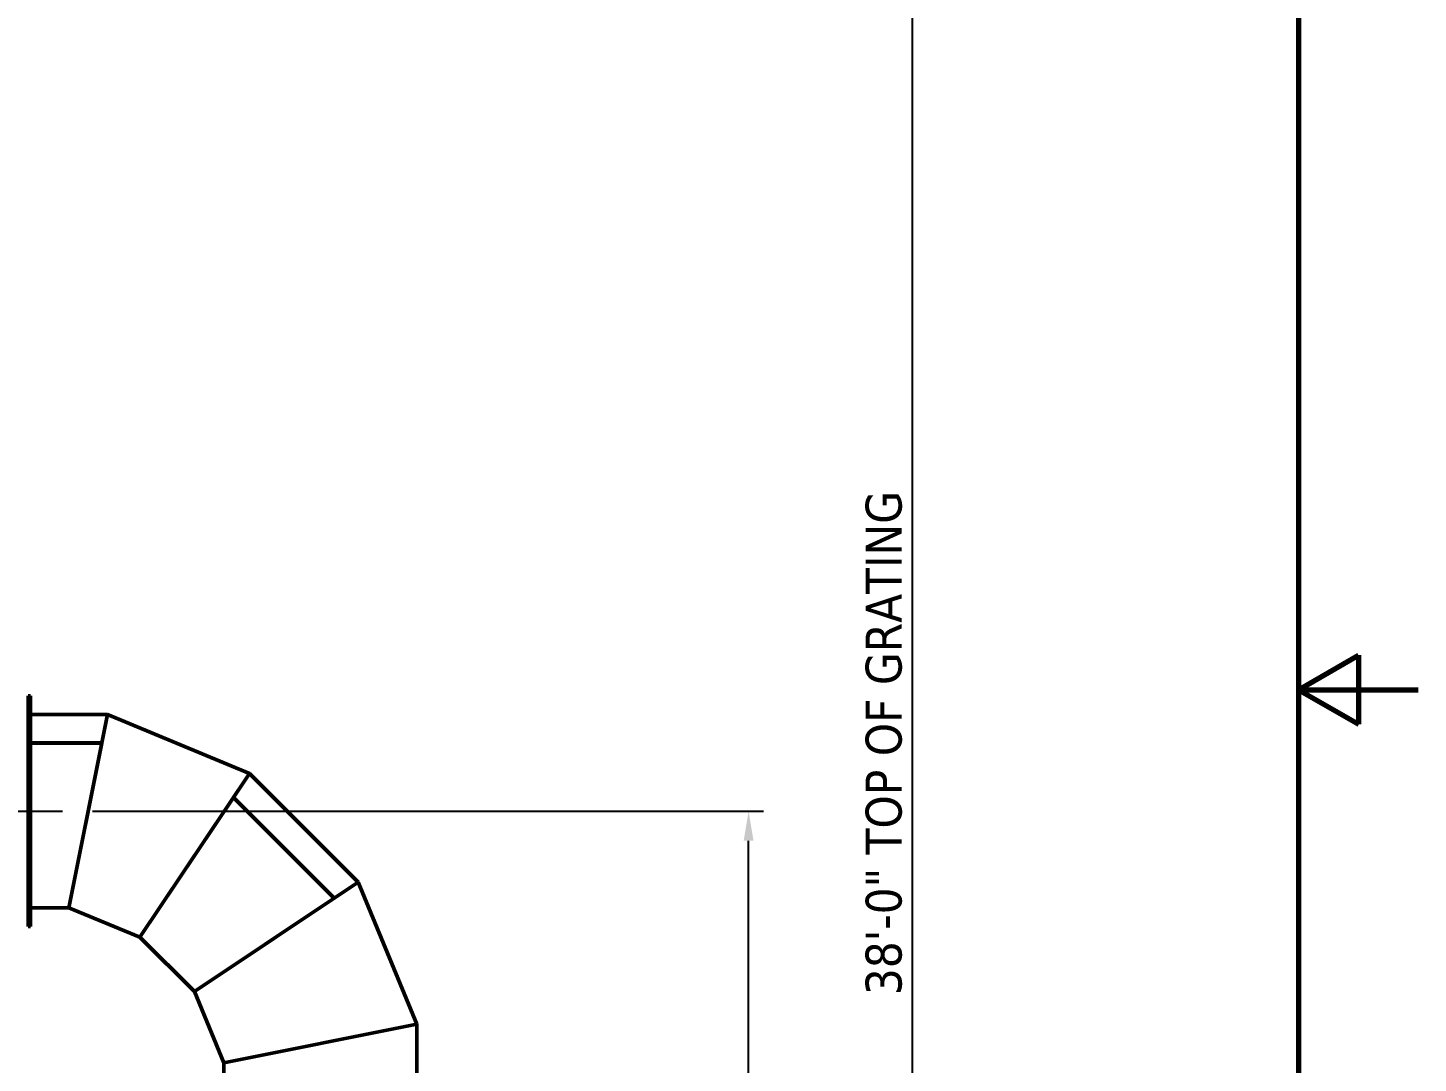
# Model space of a CAD drawing. Header units: inches. Extents: x 11 to 1621, y 11 to 1332.
# Drawn here: x 1398.1 to 1621.2, y 468.1 to 634.2 of the extents above; entities that cross this region are included whole.
import ezdxf

# ---------------------------------------------------------------- set-up
doc = ezdxf.new("R2010")
doc.units = ezdxf.units.IN
doc.header["$LTSCALE"] = 48
doc.header["$MEASUREMENT"] = 0
doc.linetypes.add('CHAIN', pattern=[0.7087, 0.4724, -0.0591, 0.1181, -0.0591])
for name, color, linetype, lineweight in [('Border (ANSI)', 7, 'Continuous', 70), ('Centerline (ANSI)', 7, 'Continuous', 25), ('Dimension (ANSI)', 7, 'Continuous', 25), ('Visible (ANSI)', 7, 'Continuous', 50)]:
    doc.layers.add(name, color=color, linetype=linetype, lineweight=lineweight)
doc.styles.add('Dimension Text', font='tahoma.ttf')
doc.dimstyles.new('ELC FT', dxfattribs={"dimscale": 48, "dimtxt": 0.12, "dimasz": 0.098425, "dimexe": 0.05, "dimexo": 0.1, "dimgap": 0.031496, "dimtad": 1, "dimdec": 5, "dimzin": 3, "dimdsep": 46, "dimlunit": 4, "dimtxsty": 'Dimension Text', "dimcen": 0.09, "dimdle": 0.5, "dimclrd": 5, "dimclre": 5, "dimclrt": 256, "dimadec": 1, "dimazin": 3, "dimtfac": 0.833333, "dimtofl": 0, "dimtmove": 0, "dimatfit": 3, "dimfxl": 0, "dimfrac": 2, "dimtolj": 1, "dimtzin": 0, "dimlwd": 25, "dimlwe": 25, "dimarcsym": 0})

# ---------------------------------------------------------------- blocks, each defined once
blk = doc.blocks.new('Borders ELC-D')
at = {"layer": 'Border (ANSI)'}
for p, q in [((33.375, 21.375), (33.375, 0.625)), ((33.375, 11), (33.575, 11.1155)), ((33.575, 11.1155), (33.575, 10.8845)), ((33.375, 11), (33.775, 11)), ((33.375, 11), (33.575, 10.8845))]:
    blk.add_line(p, q, dxfattribs=at)
blk = doc.blocks.new('*D31')
at = {"layer": 'Defpoints', "color": 0, "linetype": 'Continuous', "transparency": 16777216}
for p in [(1403.7, 508.51), (1513.77, 508.51), (1479.31, 291.45)]:
    blk.add_point(p, dxfattribs=at)
at = {"layer": 'Dimension (ANSI)', "color": 5, "linetype": 'Continuous', "lineweight": 25, "transparency": 16777216}
for p, q in [((1408.5, 508.51), (1516.17, 508.51)), ((1513.77, 296.18), (1513.77, 503.78)), ((1484.11, 291.45), (1516.17, 291.45))]:
    blk.add_line(p, q, dxfattribs=at)
at = {"layer": 'Dimension (ANSI)', "color": 5, "linetype": 'Continuous', "transparency": 16777216}
for points in [[(1512.98, 503.78), (1514.56, 503.78), (1513.77, 508.51)], [(1512.98, 296.18), (1514.56, 296.18), (1513.77, 291.45)]]:
    blk.add_solid(points, dxfattribs=at)
at = {"layer": 'Dimension (ANSI)', "linetype": 'Continuous', "lineweight": 25, "transparency": 16777216, "insert": (1508.62, 399.98), "char_height": 5.76, "attachment_point": 5, "rotation": 90, "style": 'Dimension Text'}
blk.add_mtext('\\A1;18\'-1 1/16"', dxfattribs=at)
blk = doc.blocks.new('*D57')
at = {"layer": 'Defpoints', "color": 0, "linetype": 'Continuous', "transparency": 16777216}
for p in [(1360.38, 747.45), (1479.31, 291.45), (1540.01, 291.45)]:
    blk.add_point(p, dxfattribs=at)
at = {"layer": 'Dimension (ANSI)', "color": 5, "linetype": 'Continuous', "lineweight": 25, "transparency": 16777216}
for p, q in [((1365.18, 747.45), (1542.41, 747.45)), ((1540.01, 742.73), (1540.01, 296.18)), ((1484.11, 291.45), (1542.41, 291.45))]:
    blk.add_line(p, q, dxfattribs=at)
at = {"layer": 'Dimension (ANSI)', "color": 5, "linetype": 'Continuous', "transparency": 16777216}
for points in [[(1539.23, 742.73), (1540.8, 742.73), (1540.01, 747.45)], [(1539.23, 296.18), (1540.8, 296.18), (1540.01, 291.45)]]:
    blk.add_solid(points, dxfattribs=at)
at = {"layer": 'Dimension (ANSI)', "linetype": 'Continuous', "lineweight": 25, "transparency": 16777216, "insert": (1535.49, 519.45), "char_height": 5.76, "attachment_point": 5, "rotation": 90, "style": 'Dimension Text'}
blk.add_mtext('\\A1;\\fTahoma|b0|i0;38\'-0" TOP OF GRATING', dxfattribs=at)

msp = doc.modelspace()

# ---------------------------------------------------------------- linework, layer by layer
at = {"layer": 'Centerline (ANSI)', "linetype": 'CHAIN', "ltscale": 0.952448}
msp.add_line((1287.696979, 508.50523), (1403.696979, 508.50523), dxfattribs=at)
at = {"layer": 'Visible (ANSI)'}
for p, q in [((1398.196979, 527.00523), (1398.196979, 490.00523)), ((1398.571979, 527.00523), (1398.196979, 527.00523)), ((1398.571979, 490.00523), (1398.571979, 527.00523)), ((1398.571979, 524.00523), (1410.904546, 524.00523)), ((1404.738263, 493.00523), (1410.904546, 524.00523)), ((1410.904546, 524.00523), (1410.003417, 519.474946)), ((1433.692158, 514.566292), (1410.904546, 524.00523)), ((1398.571979, 519.474946), (1410.003417, 519.474946)), ((1409.999612, 519.455816), (1398.571979, 519.455816)), ((1409.999612, 519.455816), (1404.738263, 493.00523)), ((1416.132069, 488.285761), (1433.692158, 514.566292)), ((1433.692158, 514.566292), (1431.125958, 510.725702)), ((1433.692158, 514.566292), (1451.133042, 497.125409)), ((1431.115123, 510.709486), (1416.132069, 488.285761)), ((1447.276235, 494.548373), (1431.115123, 510.709486)), ((1431.125958, 510.725702), (1447.292452, 494.559209)), ((1424.852511, 479.56532), (1451.133042, 497.125409)), ((1451.133042, 497.125409), (1447.292452, 494.559209)), ((1460.571979, 474.337797), (1451.133042, 497.125409)), ((1398.571979, 493.00523), (1404.738263, 493.00523)), ((1416.132069, 488.285761), (1404.738263, 493.00523)), ((1447.276235, 494.548373), (1424.852511, 479.56532)), ((1398.571979, 490.00523), (1398.196979, 490.00523)), ((1416.132069, 488.285761), (1424.852511, 479.56532)), ((1429.571979, 468.171513), (1424.852511, 479.56532)), ((1429.571979, 468.171513), (1460.571979, 474.337797)), ((1429.571979, 468.171513), (1460.571979, 474.337797)), ((1460.571979, 462.00523), (1460.571979, 474.337797)), ((1429.571979, 462.00523), (1429.571979, 468.171513))]:
    msp.add_line(p, q, dxfattribs=at)

# ---------------------------------------------------------------- block references
at = {"xscale": 48, "yscale": 48, "zscale": 48}
msp.add_blockref('Borders ELC-D', (0, 0), dxfattribs=at)

# ---------------------------------------------------------------- dimensions: what is measured, and where the dimension line sits
at = {"layer": 'Dimension (ANSI)', "color": 5, "linetype": 'Continuous', "lineweight": 25, "true_color": 0x0000ff}
dim = msp.add_linear_dim(base=(1540.012937, 291.451101), p1=(1360.380638, 747.451101), p2=(1479.309314, 291.451101), angle=90, text='\\fTahoma|b0|i0;<> TOP OF GRATING', dimstyle='ELC FT', override={"dimgap": 0.031496, "dimdec": 5, "dimlfac": 1, "dimtol": 0, "dimlim": 0, "dimtp": 0, "dimtm": 0, "dimtdec": 2, "dimatfit": 1}, dxfattribs=at)
dim.commit()
dim.dimension.update_dxf_attribs({"geometry": '*D57', "text_midpoint": (1540.012937, 519.451101), "dimtype": 160})
dim = msp.add_linear_dim(base=(1513.770119, 508.50523), p1=(1479.309314, 291.451101), p2=(1403.696979, 508.50523), angle=270, dimstyle='ELC FT', override={"dimgap": 0.031496, "dimdec": 5, "dimlfac": 1, "dimtol": 0, "dimlim": 0, "dimtp": 0, "dimtm": 0, "dimtdec": 2, "dimatfit": 1}, dxfattribs=at)
dim.commit()
dim.dimension.update_dxf_attribs({"geometry": '*D31', "text_midpoint": (1513.770119, 399.978166), "dimtype": 160})

doc.saveas('drawing.dxf')
